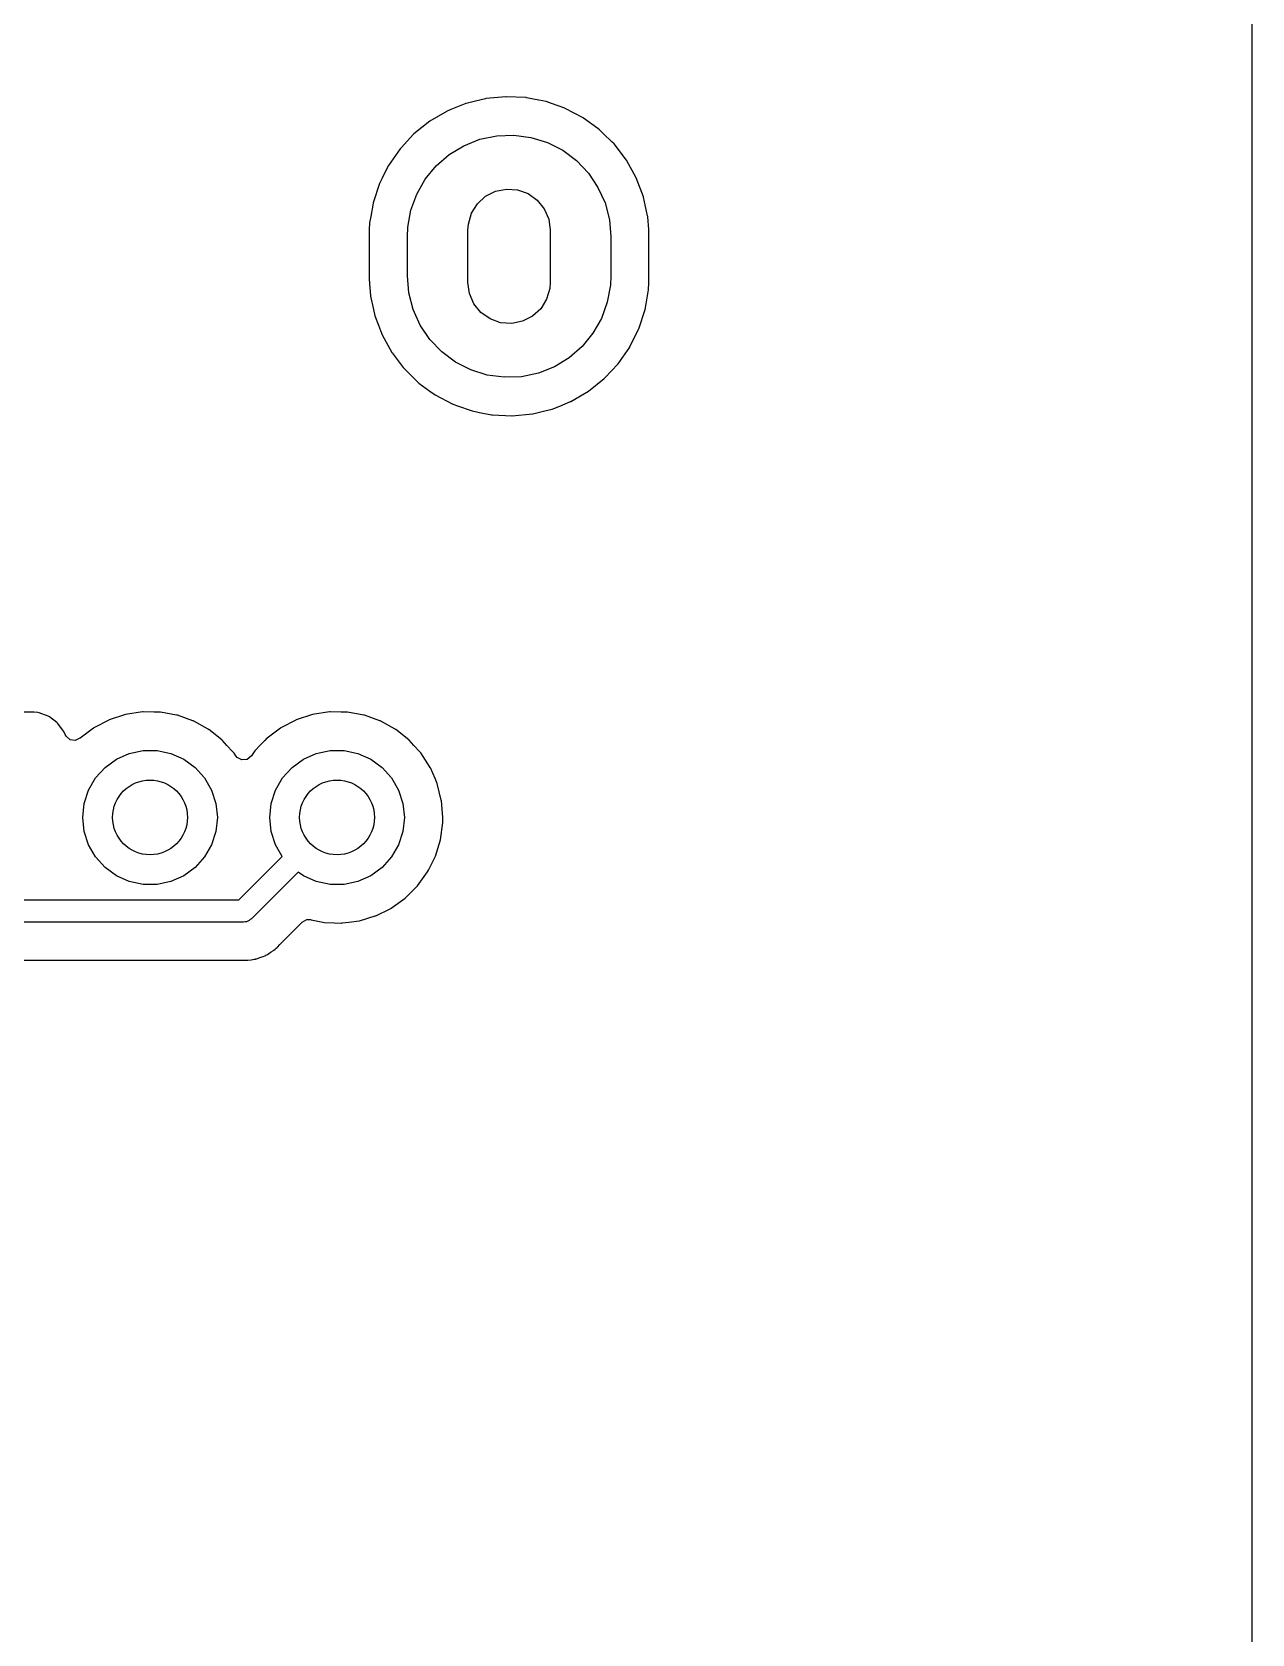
# Model space of a CAD drawing. Extents: x 123 to 292, y -246 to -33.
# Drawn here: x 275.79 to 292.1, y -143.26 to -121.85 of the extents above; entities that cross this region are included whole.
import ezdxf

# ---------------------------------------------------------------- set-up
doc = ezdxf.new("R2010")
doc.units = 0
doc.layers.add('BLACK', color=7, linetype='CONTINUOUS')

msp = doc.modelspace()

# ---------------------------------------------------------------- linework, layer by layer
at = {"layer": 'BLACK', "linetype": 'CONTINUOUS'}
for p, q in [((292.099, -117.357), (292.099, -220.306)), ((281.387, -122.884), (281.341, -122.903)), ((281.588, -122.803), (281.387, -122.884)), ((281.592, -122.801), (281.588, -122.803)), ((281.588, -122.803), (281.588, -122.803)), ((281.721, -122.77), (281.592, -122.801)), ((281.851, -122.738), (281.721, -122.77)), ((281.856, -122.737), (281.851, -122.738)), ((281.851, -122.738), (281.851, -122.738)), ((282.125, -122.711), (281.856, -122.737)), ((282.13, -122.711), (282.125, -122.711)), ((282.392, -122.724), (282.13, -122.711)), ((282.13, -122.711), (282.13, -122.711)), ((282.396, -122.724), (282.392, -122.724)), ((282.392, -122.724), (282.392, -122.724)), ((282.401, -122.725), (282.396, -122.724)), ((282.564, -122.758), (282.401, -122.725)), ((282.401, -122.725), (282.401, -122.725)), ((282.662, -122.777), (282.564, -122.758)), ((282.736, -122.803), (282.662, -122.777)), ((282.914, -122.866), (282.736, -122.803)), ((282.918, -122.867), (282.914, -122.866)), ((282.914, -122.866), (282.914, -122.866)), ((283.158, -122.993), (282.918, -122.867)), ((281.107, -123.04), (280.895, -123.209)), ((281.341, -122.903), (281.107, -123.04)), ((283.162, -122.996), (283.158, -122.993)), ((283.355, -123.137), (283.162, -122.996)), ((280.892, -123.213), (280.724, -123.393)), ((280.895, -123.209), (280.892, -123.213)), ((281.563, -123.366), (281.777, -123.281)), ((281.777, -123.281), (282.002, -123.234)), ((282.002, -123.234), (282.232, -123.226)), ((282.232, -123.226), (282.46, -123.256)), ((282.46, -123.256), (282.68, -123.324)), ((282.68, -123.324), (282.885, -123.428)), ((283.377, -123.153), (283.355, -123.137)), ((283.432, -123.207), (283.377, -123.153)), ((283.543, -123.315), (283.432, -123.207)), ((283.571, -123.343), (283.543, -123.315)), ((280.71, -123.408), (280.555, -123.63)), ((280.724, -123.393), (280.71, -123.408)), ((281.193, -123.636), (281.367, -123.485)), ((281.367, -123.485), (281.563, -123.366)), ((282.885, -123.428), (283.069, -123.565)), ((283.736, -123.558), (283.571, -123.343)), ((280.553, -123.634), (280.471, -123.799)), ((280.555, -123.63), (280.553, -123.634)), ((280.553, -123.634), (280.553, -123.634)), ((281.047, -123.814), (281.193, -123.636)), ((283.069, -123.565), (283.228, -123.732)), ((283.228, -123.732), (283.356, -123.923)), ((283.867, -123.795), (283.736, -123.558)), ((280.435, -123.873), (280.35, -124.131)), ((280.471, -123.799), (280.435, -123.873)), ((280.933, -124.014), (281.047, -123.814)), ((281.987, -123.975), (282.133, -123.945)), ((282.133, -123.945), (282.282, -123.956)), ((282.282, -123.956), (282.423, -124.007)), ((283.356, -123.923), (283.451, -124.132)), ((283.963, -124.049), (283.867, -123.795)), ((280.349, -124.135), (280.319, -124.312)), ((280.35, -124.131), (280.349, -124.135)), ((280.349, -124.135), (280.349, -124.135)), ((280.855, -124.23), (280.933, -124.014)), ((281.666, -124.27), (281.744, -124.143)), ((281.744, -124.143), (281.854, -124.042)), ((281.854, -124.042), (281.987, -123.975)), ((282.423, -124.007), (282.545, -124.093)), ((282.545, -124.093), (282.638, -124.209)), ((283.451, -124.132), (283.509, -124.355)), ((283.964, -124.053), (283.963, -124.049)), ((284.02, -124.303), (283.964, -124.053)), ((283.964, -124.053), (283.964, -124.053)), ((280.319, -124.312), (280.304, -124.398)), ((280.814, -124.456), (280.855, -124.23)), ((281.624, -124.414), (281.666, -124.27)), ((282.638, -124.209), (282.698, -124.346)), ((282.698, -124.346), (282.718, -124.494)), ((283.509, -124.355), (283.528, -124.584)), ((284.022, -124.314), (284.02, -124.303)), ((284.022, -124.318), (284.022, -124.314)), ((284.034, -124.485), (284.022, -124.318)), ((280.304, -124.398), (280.299, -124.484)), ((280.299, -124.484), (280.299, -125.173)), ((280.808, -124.584), (280.814, -124.456)), ((280.808, -125.104), (280.808, -124.584)), ((281.618, -124.494), (281.624, -124.414)), ((281.618, -125.194), (281.618, -124.494)), ((282.718, -124.494), (282.718, -125.194)), ((283.528, -124.584), (283.528, -125.104)), ((284.036, -124.515), (284.034, -124.485)), ((284.036, -125.204), (284.036, -124.515)), ((280.299, -125.173), (280.3, -125.175)), ((280.3, -125.175), (280.302, -125.208)), ((280.3, -125.175), (280.3, -125.175)), ((280.302, -125.208), (280.314, -125.374)), ((280.827, -125.333), (280.808, -125.104)), ((281.638, -125.342), (281.618, -125.194)), ((282.718, -125.194), (282.712, -125.274)), ((283.522, -125.232), (283.481, -125.458)), ((283.528, -125.104), (283.522, -125.232)), ((284.032, -125.29), (284.036, -125.204)), ((280.314, -125.374), (280.315, -125.379)), ((280.315, -125.379), (280.315, -125.379)), ((280.315, -125.379), (280.354, -125.557)), ((280.885, -125.556), (280.827, -125.333)), ((281.698, -125.479), (281.638, -125.342)), ((282.67, -125.418), (282.592, -125.545)), ((282.712, -125.274), (282.67, -125.418)), ((283.481, -125.458), (283.403, -125.674)), ((283.999, -125.48), (284.032, -125.294)), ((284.032, -125.294), (284.032, -125.29)), ((284.032, -125.294), (284.032, -125.294)), ((280.354, -125.557), (280.373, -125.639)), ((280.373, -125.639), (280.421, -125.766)), ((280.98, -125.765), (280.885, -125.556)), ((281.791, -125.595), (281.698, -125.479)), ((281.913, -125.681), (281.791, -125.595)), ((282.054, -125.732), (281.913, -125.681)), ((282.482, -125.646), (282.349, -125.713)), ((282.592, -125.545), (282.482, -125.646)), ((283.403, -125.674), (283.289, -125.874)), ((283.901, -125.815), (283.986, -125.557)), ((283.986, -125.557), (283.999, -125.48)), ((280.421, -125.766), (280.462, -125.874)), ((280.462, -125.874), (280.469, -125.893)), ((280.469, -125.893), (280.6, -126.13)), ((281.108, -125.956), (280.98, -125.765)), ((282.203, -125.743), (282.054, -125.732)), ((282.349, -125.713), (282.203, -125.743)), ((283.289, -125.874), (283.143, -126.052)), ((283.783, -126.054), (283.899, -125.819)), ((283.899, -125.819), (283.901, -125.815)), ((283.899, -125.819), (283.899, -125.819)), ((281.267, -126.123), (281.108, -125.956)), ((283.143, -126.052), (282.969, -126.203)), ((283.626, -126.28), (283.781, -126.058)), ((283.781, -126.058), (283.783, -126.054)), ((280.6, -126.13), (280.603, -126.133)), ((280.603, -126.133), (280.754, -126.331)), ((281.451, -126.26), (281.267, -126.123)), ((281.656, -126.364), (281.451, -126.26)), ((282.773, -126.322), (282.559, -126.407)), ((282.969, -126.203), (282.773, -126.322)), ((283.453, -126.465), (283.623, -126.284)), ((283.623, -126.284), (283.626, -126.28)), ((283.623, -126.284), (283.623, -126.284)), ((280.754, -126.331), (280.765, -126.345)), ((280.765, -126.345), (280.959, -126.535)), ((280.959, -126.535), (280.962, -126.538)), ((281.876, -126.432), (281.656, -126.364)), ((282.104, -126.462), (281.876, -126.432)), ((282.334, -126.454), (282.104, -126.462)), ((282.559, -126.407), (282.334, -126.454)), ((283.229, -126.648), (283.441, -126.479)), ((283.441, -126.479), (283.453, -126.465)), ((280.962, -126.538), (280.962, -126.538)), ((280.962, -126.538), (281.11, -126.645)), ((281.11, -126.645), (281.178, -126.695)), ((281.178, -126.695), (281.418, -126.821)), ((282.995, -126.785), (283.229, -126.648)), ((281.418, -126.821), (281.422, -126.822)), ((281.422, -126.822), (281.422, -126.822)), ((281.422, -126.822), (281.464, -126.837)), ((281.464, -126.837), (281.674, -126.911)), ((281.674, -126.911), (281.772, -126.93)), ((281.772, -126.93), (281.935, -126.963)), ((281.935, -126.963), (281.935, -126.963)), ((281.935, -126.963), (281.94, -126.964)), ((281.94, -126.964), (281.944, -126.964)), ((281.944, -126.964), (281.944, -126.964)), ((281.944, -126.964), (282.206, -126.977)), ((282.211, -126.977), (282.48, -126.951)), ((282.48, -126.951), (282.485, -126.95)), ((282.485, -126.95), (282.645, -126.911)), ((282.485, -126.95), (282.485, -126.95)), ((282.645, -126.911), (282.744, -126.887)), ((282.744, -126.887), (282.845, -126.846)), ((282.845, -126.846), (282.991, -126.787)), ((282.991, -126.787), (282.995, -126.785)), ((282.991, -126.787), (282.991, -126.787)), ((282.206, -126.977), (282.206, -126.977)), ((282.206, -126.977), (282.211, -126.977)), ((275.813, -130.936), (275.14, -130.936)), ((275.819, -130.936), (275.813, -130.936)), ((275.87, -130.942), (275.819, -130.936)), ((275.886, -130.946), (275.87, -130.942)), ((276.006, -130.991), (275.886, -130.946)), ((276.022, -130.999), (276.006, -130.991)), ((276.124, -131.076), (276.022, -130.999)), ((277.04, -130.969), (276.82, -131.041)), ((277.269, -130.934), (277.04, -130.969)), ((277.275, -130.934), (277.269, -130.934)), ((277.424, -130.936), (277.275, -130.934)), ((277.275, -130.934), (277.275, -130.934)), ((277.501, -130.937), (277.424, -130.936)), ((277.506, -130.938), (277.501, -130.937)), ((277.724, -130.977), (277.506, -130.938)), ((277.506, -130.938), (277.506, -130.938)), ((277.729, -130.978), (277.724, -130.977)), ((277.724, -130.977), (277.724, -130.977)), ((277.734, -130.979), (277.729, -130.978)), ((277.942, -131.053), (277.734, -130.979)), ((277.734, -130.979), (277.734, -130.979)), ((279.54, -130.969), (279.32, -131.041)), ((279.769, -130.934), (279.54, -130.969)), ((279.775, -130.934), (279.769, -130.934)), ((279.924, -130.936), (279.775, -130.934)), ((279.775, -130.934), (279.775, -130.934)), ((280.001, -130.937), (279.924, -130.936)), ((280.006, -130.938), (280.001, -130.937)), ((280.224, -130.977), (280.006, -130.938)), ((280.006, -130.938), (280.006, -130.938)), ((280.229, -130.978), (280.224, -130.977)), ((280.224, -130.977), (280.224, -130.977)), ((280.234, -130.979), (280.229, -130.978)), ((280.442, -131.053), (280.234, -130.979)), ((280.234, -130.979), (280.234, -130.979)), ((276.136, -131.088), (276.124, -131.076)), ((276.213, -131.19), (276.136, -131.088)), ((276.221, -131.206), (276.213, -131.19)), ((276.232, -131.234), (276.221, -131.206)), ((276.245, -131.259), (276.232, -131.234)), ((276.611, -131.151), (276.434, -131.284)), ((276.615, -131.148), (276.611, -131.151)), ((276.611, -131.151), (276.611, -131.151)), ((276.624, -131.143), (276.615, -131.148)), ((276.816, -131.043), (276.624, -131.143)), ((276.82, -131.041), (276.816, -131.043)), ((276.816, -131.043), (276.816, -131.043)), ((277.947, -131.055), (277.942, -131.053)), ((277.942, -131.053), (277.942, -131.053)), ((277.952, -131.057), (277.947, -131.055)), ((278.146, -131.164), (277.952, -131.057)), ((277.952, -131.057), (277.952, -131.057)), ((278.15, -131.167), (278.146, -131.164)), ((278.146, -131.164), (278.146, -131.164)), ((278.154, -131.17), (278.15, -131.167)), ((278.328, -131.307), (278.154, -131.17)), ((278.154, -131.17), (278.154, -131.17)), ((279.111, -131.151), (278.934, -131.284)), ((279.115, -131.148), (279.111, -131.151)), ((279.111, -131.151), (279.111, -131.151)), ((279.124, -131.143), (279.115, -131.148)), ((279.316, -131.043), (279.124, -131.143)), ((279.32, -131.041), (279.316, -131.043)), ((279.316, -131.043), (279.316, -131.043)), ((280.447, -131.055), (280.442, -131.053)), ((280.442, -131.053), (280.442, -131.053)), ((280.452, -131.057), (280.447, -131.055)), ((280.646, -131.164), (280.452, -131.057)), ((280.452, -131.057), (280.452, -131.057)), ((280.65, -131.167), (280.646, -131.164)), ((280.646, -131.164), (280.646, -131.164)), ((280.654, -131.17), (280.65, -131.167)), ((280.828, -131.307), (280.654, -131.17)), ((280.654, -131.17), (280.654, -131.17)), ((276.299, -131.305), (276.245, -131.259)), ((276.369, -131.314), (276.299, -131.305)), ((276.429, -131.286), (276.369, -131.314)), ((276.43, -131.287), (276.429, -131.286)), ((276.434, -131.284), (276.43, -131.287)), ((277.09, -131.488), (277.274, -131.449)), ((277.274, -131.449), (277.462, -131.449)), ((277.462, -131.449), (277.646, -131.488)), ((278.332, -131.31), (278.328, -131.307)), ((278.328, -131.307), (278.328, -131.307)), ((278.396, -131.381), (278.332, -131.31)), ((278.47, -131.462), (278.396, -131.381)), ((278.488, -131.482), (278.47, -131.462)), ((278.77, -131.455), (278.723, -131.523)), ((278.846, -131.375), (278.77, -131.455)), ((278.903, -131.315), (278.846, -131.375)), ((278.93, -131.287), (278.903, -131.315)), ((278.934, -131.284), (278.93, -131.287)), ((279.59, -131.488), (279.774, -131.449)), ((279.774, -131.449), (279.962, -131.449)), ((279.962, -131.449), (280.146, -131.488)), ((280.832, -131.31), (280.828, -131.307)), ((280.828, -131.307), (280.828, -131.307)), ((280.896, -131.381), (280.832, -131.31)), ((280.97, -131.462), (280.896, -131.381)), ((280.988, -131.482), (280.97, -131.462)), ((276.64, -131.815), (276.766, -131.675)), ((276.766, -131.675), (276.918, -131.565)), ((276.918, -131.565), (277.09, -131.488)), ((277.646, -131.488), (277.818, -131.565)), ((277.818, -131.565), (277.97, -131.675)), ((277.97, -131.675), (278.096, -131.815)), ((278.491, -131.486), (278.488, -131.482)), ((278.513, -131.521), (278.491, -131.486)), ((278.491, -131.486), (278.491, -131.486)), ((278.534, -131.545), (278.513, -131.521)), ((278.597, -131.576), (278.534, -131.545)), ((278.668, -131.568), (278.597, -131.576)), ((278.723, -131.523), (278.668, -131.568)), ((279.14, -131.815), (279.266, -131.675)), ((279.266, -131.675), (279.418, -131.565)), ((279.418, -131.565), (279.59, -131.488)), ((280.146, -131.488), (280.318, -131.565)), ((280.318, -131.565), (280.47, -131.675)), ((280.47, -131.675), (280.596, -131.815)), ((281.114, -131.676), (280.988, -131.482)), ((281.116, -131.681), (281.114, -131.676)), ((276.546, -131.978), (276.64, -131.815)), ((278.096, -131.815), (278.19, -131.978)), ((279.046, -131.978), (279.14, -131.815)), ((280.596, -131.815), (280.69, -131.978)), ((281.178, -131.825), (281.116, -131.681)), ((281.116, -131.681), (281.116, -131.681)), ((281.206, -131.889), (281.178, -131.825)), ((281.262, -132.113), (281.206, -131.889)), ((276.488, -132.157), (276.546, -131.978)), ((278.19, -131.978), (278.248, -132.157)), ((278.988, -132.157), (279.046, -131.978)), ((280.69, -131.978), (280.748, -132.157)), ((276.468, -132.344), (276.488, -132.157)), ((278.248, -132.157), (278.268, -132.344)), ((278.968, -132.344), (278.988, -132.157)), ((280.748, -132.157), (280.768, -132.344)), ((281.263, -132.118), (281.262, -132.113)), ((281.272, -132.234), (281.263, -132.118)), ((281.263, -132.118), (281.263, -132.118)), ((281.281, -132.344), (281.272, -132.234)), ((276.488, -132.531), (276.468, -132.344)), ((276.546, -132.71), (276.488, -132.531)), ((278.248, -132.531), (278.19, -132.71)), ((278.268, -132.344), (278.248, -132.531)), ((278.988, -132.531), (278.968, -132.344)), ((279.046, -132.71), (278.988, -132.531)), ((280.748, -132.531), (280.69, -132.71)), ((280.768, -132.344), (280.748, -132.531)), ((281.249, -132.643), (281.28, -132.413)), ((281.28, -132.413), (281.281, -132.344)), ((276.64, -132.873), (276.546, -132.71)), ((278.19, -132.71), (278.096, -132.873)), ((279.135, -132.865), (279.046, -132.71)), ((280.69, -132.71), (280.596, -132.873)), ((281.182, -132.864), (281.249, -132.643)), ((276.766, -133.013), (276.64, -132.873)), ((278.096, -132.873), (277.97, -133.013)), ((278.556, -133.444), (279.135, -132.865)), ((280.596, -132.873), (280.47, -133.013)), ((281.09, -133.051), (281.18, -132.869)), ((281.18, -132.869), (281.182, -132.864)), ((281.18, -132.869), (281.18, -132.869)), ((276.918, -133.123), (276.766, -133.013)), ((277.09, -133.2), (276.918, -133.123)), ((277.818, -133.123), (277.646, -133.2)), ((277.97, -133.013), (277.818, -133.123)), ((279.35, -133.074), (278.725, -133.7)), ((279.418, -133.123), (279.35, -133.074)), ((279.59, -133.2), (279.418, -133.123)), ((280.318, -133.123), (280.146, -133.2)), ((280.47, -133.013), (280.318, -133.123)), ((280.944, -133.26), (281.079, -133.072)), ((281.079, -133.072), (281.09, -133.051)), ((277.274, -133.239), (277.09, -133.2)), ((277.462, -133.239), (277.274, -133.239)), ((277.646, -133.2), (277.462, -133.239)), ((279.774, -133.239), (279.59, -133.2)), ((279.962, -133.239), (279.774, -133.239)), ((280.146, -133.2), (279.962, -133.239)), ((280.78, -133.423), (280.944, -133.26)), ((269.093, -133.444), (278.556, -133.444)), ((280.388, -133.658), (280.587, -133.56)), ((280.587, -133.56), (280.592, -133.558)), ((280.587, -133.56), (280.587, -133.56)), ((280.592, -133.558), (280.78, -133.423)), ((278.618, -133.744), (269.031, -133.744)), ((278.638, -133.738), (278.618, -133.744)), ((278.657, -133.738), (278.638, -133.738)), ((278.674, -133.729), (278.657, -133.738)), ((278.693, -133.723), (278.674, -133.729)), ((278.707, -133.709), (278.693, -133.723)), ((278.725, -133.7), (278.707, -133.709)), ((279.11, -134.033), (279.4, -133.744)), ((279.4, -133.744), (279.462, -133.71)), ((279.462, -133.71), (279.514, -133.709)), ((279.514, -133.709), (279.52, -133.711)), ((279.52, -133.711), (279.701, -133.747)), ((279.701, -133.747), (279.83, -133.752)), ((279.83, -133.752), (279.927, -133.756)), ((279.927, -133.756), (279.927, -133.756)), ((279.927, -133.756), (279.932, -133.756)), ((279.932, -133.756), (279.937, -133.755)), ((279.937, -133.755), (280.027, -133.744)), ((279.937, -133.755), (279.937, -133.755)), ((280.027, -133.744), (280.162, -133.726)), ((280.162, -133.726), (280.167, -133.725)), ((280.167, -133.725), (280.379, -133.661)), ((280.167, -133.725), (280.167, -133.725)), ((280.379, -133.661), (280.384, -133.66)), ((280.384, -133.66), (280.388, -133.658)), ((278.722, -134.249), (278.743, -134.243)), ((278.743, -134.243), (278.762, -134.239)), ((278.762, -134.239), (278.769, -134.238)), ((278.769, -134.238), (278.776, -134.237)), ((278.776, -134.237), (278.784, -134.236)), ((278.776, -134.237), (278.776, -134.237)), ((278.784, -134.236), (278.791, -134.233)), ((278.791, -134.233), (278.827, -134.219)), ((278.791, -134.233), (278.791, -134.233)), ((278.827, -134.219), (278.838, -134.216)), ((278.838, -134.216), (278.882, -134.203)), ((278.882, -134.203), (278.901, -134.192)), ((278.901, -134.192), (278.918, -134.183)), ((278.918, -134.183), (278.938, -134.175)), ((278.938, -134.175), (278.976, -134.148)), ((278.976, -134.148), (278.986, -134.141)), ((278.986, -134.141), (279.018, -134.122)), ((279.018, -134.122), (279.025, -134.118)), ((279.018, -134.122), (279.018, -134.122)), ((279.025, -134.118), (279.04, -134.103)), ((279.04, -134.103), (279.055, -134.09)), ((279.055, -134.09), (279.066, -134.082)), ((279.066, -134.082), (279.073, -134.077)), ((279.073, -134.077), (279.102, -134.042)), ((279.102, -134.042), (279.11, -134.033)), ((269.422, -134.252), (278.536, -134.252)), ((278.536, -134.252), (278.548, -134.253)), ((278.548, -134.253), (278.548, -134.253)), ((278.548, -134.253), (278.556, -134.254)), ((278.556, -134.254), (278.627, -134.252)), ((278.627, -134.252), (278.631, -134.252)), ((278.631, -134.252), (278.66, -134.252)), ((278.66, -134.252), (278.664, -134.251)), ((278.664, -134.251), (278.676, -134.251)), ((278.676, -134.251), (278.722, -134.249))]:
    msp.add_line(p, q, dxfattribs=at)
at = {"layer": 'BLACK'}
for centre in [(277.368, -132.344), (279.868, -132.344)]:
    msp.add_circle(centre, 0.5, dxfattribs=at)

doc.saveas('drawing.dxf')
